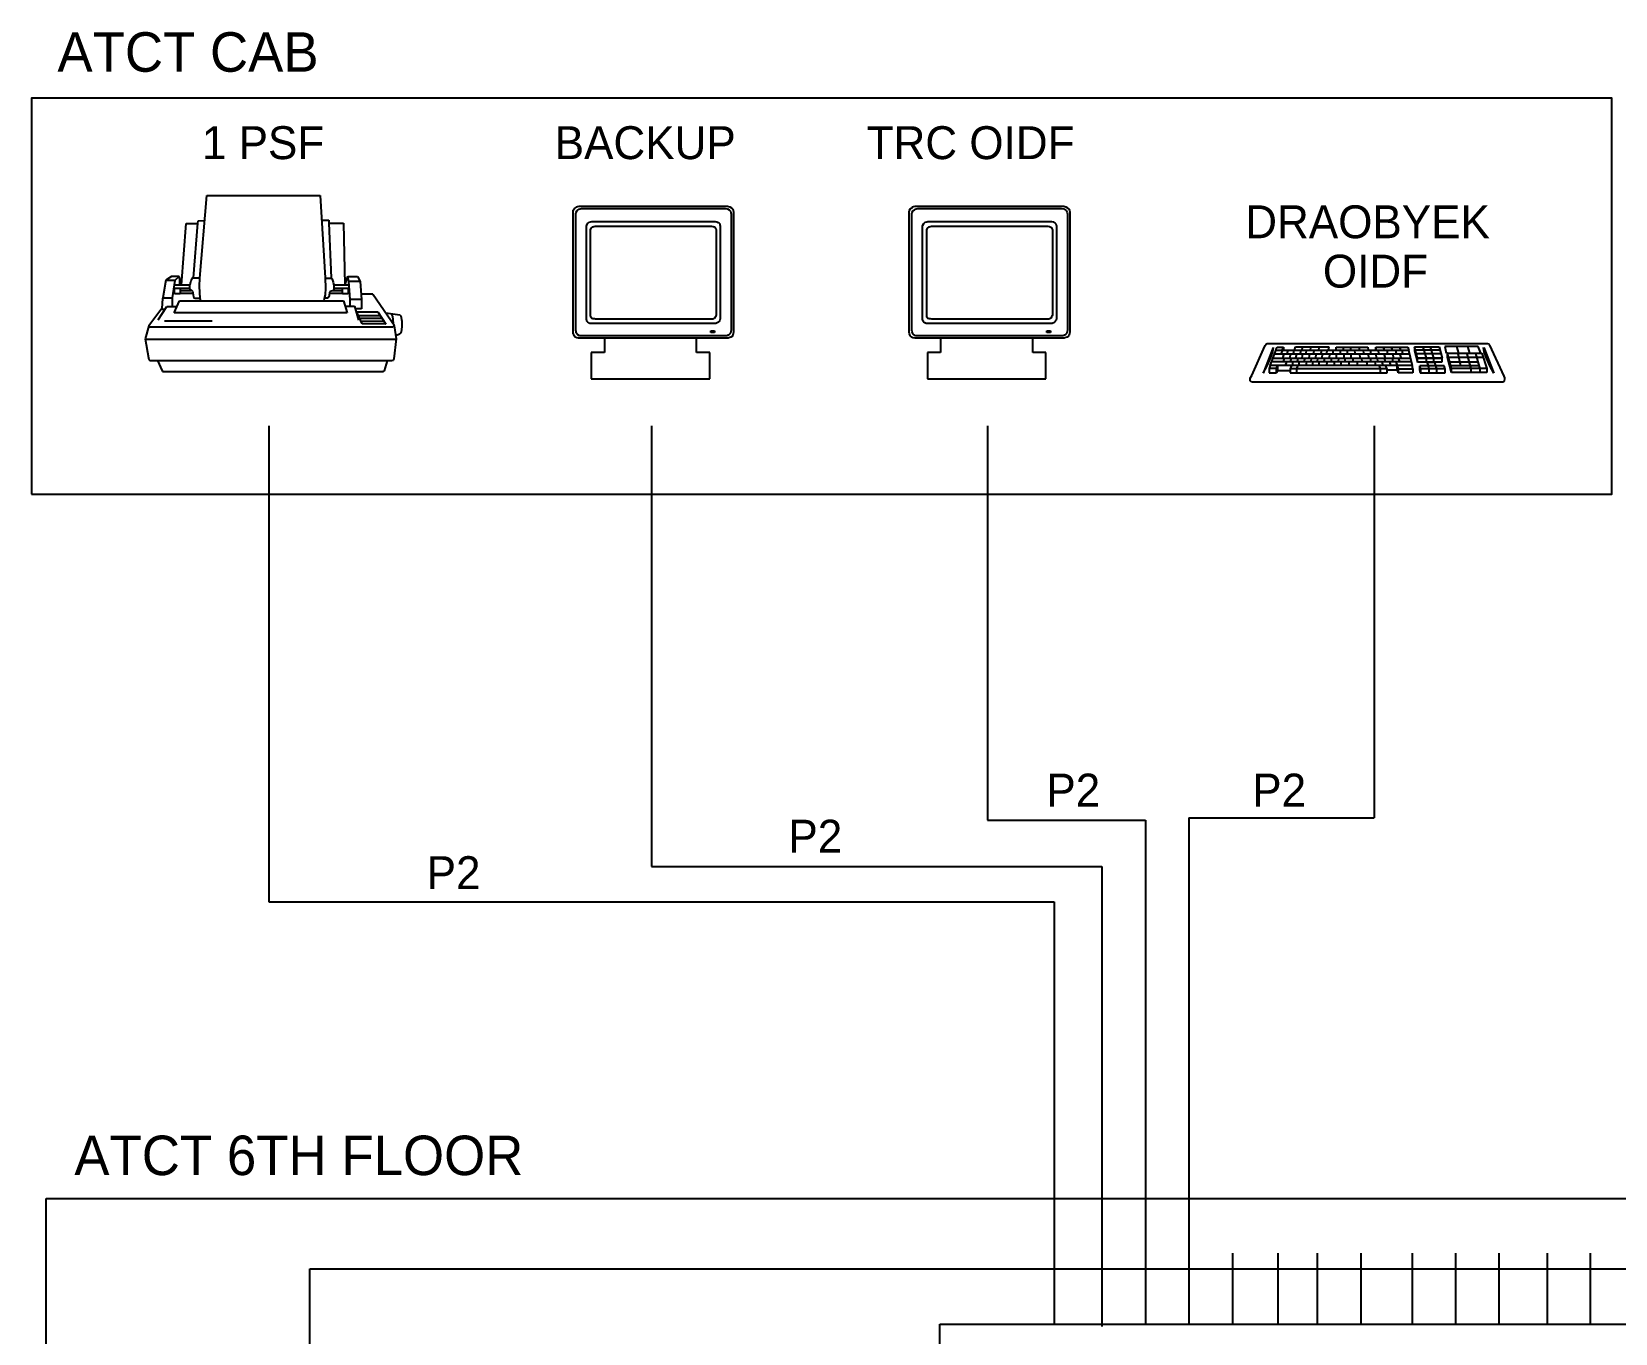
# Model space of a CAD drawing. Extents: x 0 to 2.83, y 0 to 1.83.
# Drawn here: x 0.439 to 0.94, y 1.292 to 1.704 of the extents above; entities that cross this region are included whole.
import ezdxf

# ---------------------------------------------------------------- set-up
doc = ezdxf.new("R2010")
doc.units = 0
for name, color, linetype in [('--ANNO-TEXT', 7, 'Continuous'), ('G-OBJT-NEW', 7, 'Continuous'), ('Q-SCEM', 7, 'Continuous')]:
    doc.layers.add(name, color=color, linetype=linetype)

msp = doc.modelspace()

# ---------------------------------------------------------------- linework, layer by layer
at = {"layer": 'G-OBJT-NEW'}
for p, q in [((0.49192, 1.62595), (0.49411, 1.65207)), ((0.49411, 1.65207), (0.52992, 1.65207)), ((0.52992, 1.65207), (0.53154, 1.62599)), ((0.61138, 1.6486), (0.6119, 1.64871)), ((0.6119, 1.64871), (0.65885, 1.64871)), ((0.65885, 1.64871), (0.65955, 1.64854)), ((0.71775, 1.6486), (0.71828, 1.64871)), ((0.71828, 1.64871), (0.76523, 1.64871)), ((0.76523, 1.64871), (0.76592, 1.64854)), ((0.49128, 1.64323), (0.49131, 1.64413)), ((0.49131, 1.64413), (0.49338, 1.64414)), ((0.53039, 1.64424), (0.53275, 1.64424)), ((0.53275, 1.64424), (0.53275, 1.64333)), ((0.61001, 1.64697), (0.61007, 1.64749)), ((0.61001, 1.60893), (0.61001, 1.64697)), ((0.61007, 1.64749), (0.61043, 1.64802)), ((0.61043, 1.64802), (0.61078, 1.64824)), ((0.61078, 1.64824), (0.61106, 1.64846)), ((0.61083, 1.64633), (0.61093, 1.64681)), ((0.61083, 1.60957), (0.61083, 1.64633)), ((0.61093, 1.64681), (0.61125, 1.64732)), ((0.61106, 1.64846), (0.61138, 1.6486)), ((0.61125, 1.64732), (0.61161, 1.64758)), ((0.61161, 1.64758), (0.61189, 1.64776)), ((0.61189, 1.64776), (0.61221, 1.64789)), ((0.61221, 1.64789), (0.61269, 1.648)), ((0.61269, 1.648), (0.65818, 1.648)), ((0.61482, 1.64349), (0.61508, 1.64366)), ((0.61508, 1.64366), (0.61551, 1.64374)), ((0.61551, 1.64374), (0.61591, 1.64382)), ((0.61591, 1.64382), (0.65497, 1.64382)), ((0.65497, 1.64382), (0.65553, 1.64374)), ((0.65553, 1.64374), (0.65588, 1.64358)), ((0.65818, 1.648), (0.65885, 1.64783)), ((0.65885, 1.64783), (0.65936, 1.64758)), ((0.65936, 1.64758), (0.65961, 1.64732)), ((0.65955, 1.64854), (0.66007, 1.64824)), ((0.65961, 1.64732), (0.65979, 1.64715)), ((0.65979, 1.64715), (0.65993, 1.64668)), ((0.65993, 1.64668), (0.66004, 1.64624)), ((0.66004, 1.64624), (0.66004, 1.60949)), ((0.66007, 1.64824), (0.66032, 1.64802)), ((0.66032, 1.64802), (0.66049, 1.64784)), ((0.66049, 1.64784), (0.66065, 1.64732)), ((0.66065, 1.64732), (0.66077, 1.6469)), ((0.66077, 1.6469), (0.66077, 1.60886)), ((0.71638, 1.64697), (0.71645, 1.64749)), ((0.71638, 1.60893), (0.71638, 1.64697)), ((0.71645, 1.64749), (0.71681, 1.64802)), ((0.71681, 1.64802), (0.71715, 1.64824)), ((0.71715, 1.64824), (0.71743, 1.64846)), ((0.71721, 1.64633), (0.7173, 1.64681)), ((0.71721, 1.60957), (0.71721, 1.64633)), ((0.7173, 1.64681), (0.71762, 1.64732)), ((0.71743, 1.64846), (0.71775, 1.6486)), ((0.71762, 1.64732), (0.71798, 1.64758)), ((0.71798, 1.64758), (0.71826, 1.64776)), ((0.71826, 1.64776), (0.71858, 1.64789)), ((0.71858, 1.64789), (0.71906, 1.648)), ((0.71906, 1.648), (0.76456, 1.648)), ((0.7212, 1.64349), (0.72145, 1.64366)), ((0.72145, 1.64366), (0.72188, 1.64374)), ((0.72188, 1.64374), (0.72228, 1.64382)), ((0.72228, 1.64382), (0.76134, 1.64382)), ((0.76134, 1.64382), (0.7619, 1.64374)), ((0.7619, 1.64374), (0.76225, 1.64358)), ((0.76456, 1.648), (0.76523, 1.64783)), ((0.76523, 1.64783), (0.76573, 1.64758)), ((0.76573, 1.64758), (0.76599, 1.64732)), ((0.76592, 1.64854), (0.76644, 1.64824)), ((0.76599, 1.64732), (0.76616, 1.64715)), ((0.76616, 1.64715), (0.76631, 1.64668)), ((0.76631, 1.64668), (0.76641, 1.64624)), ((0.76641, 1.64624), (0.76641, 1.60949)), ((0.76644, 1.64824), (0.7667, 1.64802)), ((0.7667, 1.64802), (0.76687, 1.64784)), ((0.76687, 1.64784), (0.76703, 1.64732)), ((0.76703, 1.64732), (0.76715, 1.6469)), ((0.76715, 1.6469), (0.76715, 1.60886)), ((0.48606, 1.62386), (0.48759, 1.64324)), ((0.48759, 1.64324), (0.49089, 1.64324)), ((0.48986, 1.62601), (0.49125, 1.6433)), ((0.49089, 1.64324), (0.49128, 1.64323)), ((0.53275, 1.64338), (0.53344, 1.62601)), ((0.53275, 1.64333), (0.53702, 1.64333)), ((0.53702, 1.64333), (0.53734, 1.64333)), ((0.53734, 1.64333), (0.53778, 1.62386)), ((0.61421, 1.64241), (0.61429, 1.64276)), ((0.61421, 1.64233), (0.61421, 1.64241)), ((0.61421, 1.6132), (0.61421, 1.64233)), ((0.61429, 1.64276), (0.61456, 1.64322)), ((0.61456, 1.64322), (0.61482, 1.64349)), ((0.61551, 1.64125), (0.61573, 1.64176)), ((0.61551, 1.61463), (0.61551, 1.64125)), ((0.61573, 1.64176), (0.61625, 1.64217)), ((0.61625, 1.64217), (0.61659, 1.64233)), ((0.61659, 1.64233), (0.61699, 1.64241)), ((0.61699, 1.64241), (0.65382, 1.64241)), ((0.65382, 1.64241), (0.65435, 1.64225)), ((0.65435, 1.64225), (0.65461, 1.64217)), ((0.65461, 1.64217), (0.65497, 1.64193)), ((0.65497, 1.64193), (0.65511, 1.64168)), ((0.65511, 1.64168), (0.65526, 1.64125)), ((0.65526, 1.64125), (0.65526, 1.64116)), ((0.65526, 1.64116), (0.65526, 1.6142)), ((0.65588, 1.64358), (0.6562, 1.64334)), ((0.6562, 1.64334), (0.65638, 1.64316)), ((0.65638, 1.64316), (0.65645, 1.64276)), ((0.65645, 1.64276), (0.65654, 1.64252)), ((0.65654, 1.64252), (0.65654, 1.61336)), ((0.72059, 1.64241), (0.72067, 1.64276)), ((0.72059, 1.64233), (0.72059, 1.64241)), ((0.72059, 1.6132), (0.72059, 1.64233)), ((0.72067, 1.64276), (0.72093, 1.64322)), ((0.72093, 1.64322), (0.7212, 1.64349)), ((0.72188, 1.64125), (0.72211, 1.64176)), ((0.72188, 1.61463), (0.72188, 1.64125)), ((0.72211, 1.64176), (0.72263, 1.64217)), ((0.72263, 1.64217), (0.72296, 1.64233)), ((0.72296, 1.64233), (0.72336, 1.64241)), ((0.72336, 1.64241), (0.76019, 1.64241)), ((0.76019, 1.64241), (0.76073, 1.64225)), ((0.76073, 1.64225), (0.76098, 1.64217)), ((0.76098, 1.64217), (0.76134, 1.64193)), ((0.76134, 1.64193), (0.76149, 1.64168)), ((0.76149, 1.64168), (0.76164, 1.64125)), ((0.76164, 1.64125), (0.76164, 1.64116)), ((0.76164, 1.64116), (0.76164, 1.6142)), ((0.76225, 1.64358), (0.76257, 1.64334)), ((0.76257, 1.64334), (0.76276, 1.64316)), ((0.76276, 1.64316), (0.76282, 1.64276)), ((0.76282, 1.64276), (0.76292, 1.64252)), ((0.76292, 1.64252), (0.76292, 1.61336)), ((0.48115, 1.62525), (0.48013, 1.61975)), ((0.48296, 1.62642), (0.48115, 1.62525)), ((0.48122, 1.62526), (0.48395, 1.62526)), ((0.48532, 1.62642), (0.48296, 1.62642)), ((0.48402, 1.62524), (0.48309, 1.61973)), ((0.48391, 1.62383), (0.48862, 1.62383)), ((0.48537, 1.62641), (0.48402, 1.62524)), ((0.48554, 1.62608), (0.48532, 1.62642)), ((0.48554, 1.62379), (0.48554, 1.62608)), ((0.48884, 1.62411), (0.48862, 1.62367)), ((0.48862, 1.62367), (0.48862, 1.62318)), ((0.48899, 1.6249), (0.48884, 1.62444)), ((0.48884, 1.62444), (0.48884, 1.62411)), ((0.48909, 1.62535), (0.48899, 1.6249)), ((0.48933, 1.62584), (0.48909, 1.62535)), ((0.48955, 1.62593), (0.48933, 1.62584)), ((0.4919, 1.62593), (0.48955, 1.62593)), ((0.49174, 1.62337), (0.49192, 1.62595)), ((0.53154, 1.62599), (0.53166, 1.62278)), ((0.53154, 1.62593), (0.53342, 1.62593)), ((0.53342, 1.62593), (0.53369, 1.62584)), ((0.53369, 1.62584), (0.53387, 1.62535)), ((0.53387, 1.62535), (0.53408, 1.62472)), ((0.53408, 1.62472), (0.53426, 1.62363)), ((0.53426, 1.62383), (0.53902, 1.62383)), ((0.53426, 1.62363), (0.5343, 1.62277)), ((0.53785, 1.62389), (0.5387, 1.62648)), ((0.53902, 1.62485), (0.5387, 1.62655)), ((0.5387, 1.62648), (0.54157, 1.62648)), ((0.53944, 1.61915), (0.53902, 1.62485)), ((0.53928, 1.62485), (0.53903, 1.62485)), ((0.54257, 1.62485), (0.53928, 1.62485)), ((0.54157, 1.62648), (0.54177, 1.62648)), ((0.54177, 1.62648), (0.54261, 1.62489)), ((0.54261, 1.62489), (0.54305, 1.61921)), ((0.48011, 1.61955), (0.47991, 1.61634)), ((0.4801, 1.61975), (0.48293, 1.61975)), ((0.48013, 1.61975), (0.48011, 1.61955)), ((0.48293, 1.61975), (0.48304, 1.61975)), ((0.48309, 1.61973), (0.48309, 1.617)), ((0.48361, 1.62277), (0.48831, 1.62277)), ((0.48374, 1.61501), (0.4855, 1.61878)), ((0.48391, 1.62273), (0.48569, 1.62273)), ((0.48391, 1.621), (0.48391, 1.62273)), ((0.48569, 1.621), (0.48391, 1.621)), ((0.4855, 1.61878), (0.48639, 1.61878)), ((0.48569, 1.62273), (0.48569, 1.621)), ((0.48574, 1.62114), (0.48951, 1.62114)), ((0.48575, 1.62207), (0.48905, 1.62207)), ((0.48612, 1.61878), (0.53718, 1.61878)), ((0.48831, 1.62277), (0.48868, 1.62277)), ((0.48862, 1.62318), (0.48862, 1.62269)), ((0.48862, 1.62269), (0.48881, 1.62231)), ((0.48881, 1.62231), (0.48926, 1.62201)), ((0.48926, 1.62201), (0.48955, 1.62187)), ((0.48951, 1.62114), (0.48977, 1.62114)), ((0.48955, 1.62187), (0.48969, 1.62131)), ((0.48969, 1.62131), (0.48977, 1.62062)), ((0.48977, 1.62062), (0.48993, 1.61999)), ((0.48993, 1.61999), (0.49012, 1.61968)), ((0.49012, 1.61968), (0.49037, 1.61958)), ((0.49037, 1.61958), (0.49041, 1.61958)), ((0.49041, 1.61958), (0.49181, 1.61958)), ((0.49195, 1.6195), (0.49174, 1.62337)), ((0.49181, 1.61958), (0.49188, 1.61958)), ((0.49217, 1.61873), (0.49195, 1.6195)), ((0.53125, 1.61947), (0.5311, 1.61888)), ((0.53154, 1.62069), (0.53125, 1.61947)), ((0.53144, 1.61961), (0.53126, 1.61961)), ((0.53238, 1.61961), (0.53144, 1.61961)), ((0.53166, 1.62278), (0.53154, 1.62069)), ((0.53259, 1.61989), (0.53238, 1.61961)), ((0.53277, 1.62034), (0.53259, 1.61989)), ((0.53295, 1.62145), (0.53277, 1.62034)), ((0.53316, 1.62168), (0.53295, 1.62145)), ((0.53297, 1.62114), (0.53678, 1.62114)), ((0.53384, 1.62197), (0.53316, 1.62168)), ((0.53424, 1.62225), (0.53384, 1.62197)), ((0.53395, 1.622), (0.53709, 1.62201)), ((0.5343, 1.62277), (0.53424, 1.62225)), ((0.53425, 1.62277), (0.53899, 1.62277)), ((0.53678, 1.62114), (0.53698, 1.62114)), ((0.53708, 1.621), (0.53708, 1.62273)), ((0.53708, 1.62273), (0.53886, 1.62273)), ((0.53886, 1.621), (0.53708, 1.621)), ((0.53718, 1.61878), (0.53735, 1.61878)), ((0.53735, 1.61878), (0.5385, 1.61501)), ((0.53886, 1.62273), (0.53886, 1.621)), ((0.53899, 1.62277), (0.53914, 1.62277)), ((0.53968, 1.61919), (0.5394, 1.61919)), ((0.53943, 1.61708), (0.53944, 1.61881)), ((0.53944, 1.61881), (0.53944, 1.61915)), ((0.54299, 1.61919), (0.53968, 1.61919)), ((0.54619, 1.6209), (0.5429, 1.6209)), ((0.54305, 1.61921), (0.54305, 1.61915)), ((0.54305, 1.61915), (0.54305, 1.6164)), ((0.54659, 1.62084), (0.54619, 1.6209)), ((0.54676, 1.62061), (0.54659, 1.62084)), ((0.55348, 1.61085), (0.54676, 1.62061)), ((0.47991, 1.61634), (0.47572, 1.61081)), ((0.47868, 1.61277), (0.48145, 1.61695)), ((0.47988, 1.61615), (0.48093, 1.61615)), ((0.48145, 1.61695), (0.48168, 1.61699)), ((0.48168, 1.61699), (0.48462, 1.61699)), ((0.5385, 1.61501), (0.48374, 1.61501)), ((0.53794, 1.6171), (0.54076, 1.6171)), ((0.54076, 1.6171), (0.54085, 1.6171)), ((0.54085, 1.6171), (0.54211, 1.61263)), ((0.54305, 1.61619), (0.54117, 1.61619)), ((0.54321, 1.61143), (0.5416, 1.61517)), ((0.54162, 1.61524), (0.54821, 1.61524)), ((0.54205, 1.61412), (0.54865, 1.61412)), ((0.54305, 1.6164), (0.54305, 1.61619)), ((0.54821, 1.61524), (0.55074, 1.6114)), ((0.54865, 1.61412), (0.54886, 1.61412)), ((0.55074, 1.61494), (0.55517, 1.61432)), ((0.5524, 1.61467), (0.55286, 1.61385)), ((0.55286, 1.61385), (0.553, 1.61287)), ((0.55517, 1.61432), (0.55545, 1.61401)), ((0.55545, 1.61401), (0.55577, 1.61228)), ((0.61551, 1.61454), (0.61551, 1.61463)), ((0.61551, 1.61404), (0.61551, 1.61454)), ((0.61557, 1.61385), (0.61551, 1.61404)), ((0.61559, 1.6136), (0.61557, 1.61385)), ((0.61569, 1.61344), (0.61559, 1.6136)), ((0.65502, 1.61371), (0.65485, 1.61336)), ((0.65521, 1.61397), (0.65502, 1.61371)), ((0.65526, 1.6142), (0.65521, 1.61397)), ((0.72188, 1.61454), (0.72188, 1.61463)), ((0.72188, 1.61404), (0.72188, 1.61454)), ((0.72195, 1.61385), (0.72188, 1.61404)), ((0.72196, 1.6136), (0.72195, 1.61385)), ((0.72207, 1.61344), (0.72196, 1.6136)), ((0.7614, 1.61371), (0.76122, 1.61336)), ((0.76158, 1.61397), (0.7614, 1.61371)), ((0.76164, 1.6142), (0.76158, 1.61397)), ((0.47572, 1.61081), (0.47458, 1.60676)), ((0.47576, 1.6109), (0.47589, 1.61063)), ((0.47589, 1.61063), (0.47617, 1.61052)), ((0.47617, 1.61052), (0.55296, 1.61052)), ((0.48073, 1.61242), (0.49582, 1.61242)), ((0.5423, 1.6133), (0.54937, 1.6133)), ((0.54287, 1.61233), (0.54995, 1.61233)), ((0.55074, 1.6114), (0.54321, 1.61143)), ((0.54937, 1.6133), (0.54955, 1.6133)), ((0.54995, 1.61233), (0.5501, 1.61233)), ((0.55296, 1.61052), (0.55325, 1.61073)), ((0.553, 1.61287), (0.55308, 1.61163)), ((0.55325, 1.61073), (0.5534, 1.61086)), ((0.55416, 1.60676), (0.55348, 1.61085)), ((0.5556, 1.60899), (0.55541, 1.60848)), ((0.5558, 1.61052), (0.5556, 1.60899)), ((0.55577, 1.61228), (0.5558, 1.61052)), ((0.61007, 1.6083), (0.61001, 1.60888)), ((0.61093, 1.60898), (0.61083, 1.60949)), ((0.61101, 1.60865), (0.61093, 1.60898)), ((0.61125, 1.60822), (0.61101, 1.60865)), ((0.61421, 1.61287), (0.61421, 1.6132)), ((0.61429, 1.61261), (0.61421, 1.61287)), ((0.61438, 1.6123), (0.61429, 1.61261)), ((0.61464, 1.61197), (0.61438, 1.6123)), ((0.61496, 1.61181), (0.61464, 1.61197)), ((0.61531, 1.61162), (0.61496, 1.61181)), ((0.6158, 1.61155), (0.61531, 1.61162)), ((0.61591, 1.6132), (0.61569, 1.61344)), ((0.61607, 1.61155), (0.6158, 1.61155)), ((0.61627, 1.61307), (0.61591, 1.6132)), ((0.65485, 1.61155), (0.61607, 1.61155)), ((0.61673, 1.61303), (0.61627, 1.61307)), ((0.61711, 1.61294), (0.61673, 1.61303)), ((0.65418, 1.61294), (0.61711, 1.61294)), ((0.65353, 1.60931), (0.6547, 1.60931)), ((0.65353, 1.60871), (0.65353, 1.60931)), ((0.6547, 1.60871), (0.65353, 1.60871)), ((0.65451, 1.61313), (0.65418, 1.61294)), ((0.65477, 1.6132), (0.65451, 1.61313)), ((0.6547, 1.60931), (0.6547, 1.60871)), ((0.65485, 1.61336), (0.65477, 1.6132)), ((0.65521, 1.61162), (0.65485, 1.61155)), ((0.65561, 1.61181), (0.65521, 1.61162)), ((0.65597, 1.61197), (0.65561, 1.61181)), ((0.6562, 1.61222), (0.65597, 1.61197)), ((0.65645, 1.61269), (0.6562, 1.61222)), ((0.65654, 1.61303), (0.65645, 1.61269)), ((0.65654, 1.61336), (0.65654, 1.61303)), ((0.65993, 1.60908), (0.65985, 1.60856)), ((0.66004, 1.60949), (0.65993, 1.60908)), ((0.66077, 1.60886), (0.66065, 1.60842)), ((0.71645, 1.6083), (0.71638, 1.60888)), ((0.7173, 1.60898), (0.71721, 1.60949)), ((0.71738, 1.60865), (0.7173, 1.60898)), ((0.71762, 1.60822), (0.71738, 1.60865)), ((0.72059, 1.61287), (0.72059, 1.6132)), ((0.72067, 1.61261), (0.72059, 1.61287)), ((0.72076, 1.6123), (0.72067, 1.61261)), ((0.72101, 1.61197), (0.72076, 1.6123)), ((0.72133, 1.61181), (0.72101, 1.61197)), ((0.72168, 1.61162), (0.72133, 1.61181)), ((0.72217, 1.61155), (0.72168, 1.61162)), ((0.72228, 1.6132), (0.72207, 1.61344)), ((0.72244, 1.61155), (0.72217, 1.61155)), ((0.72264, 1.61307), (0.72228, 1.6132)), ((0.76122, 1.61155), (0.72244, 1.61155)), ((0.72311, 1.61303), (0.72264, 1.61307)), ((0.72348, 1.61294), (0.72311, 1.61303)), ((0.76055, 1.61294), (0.72348, 1.61294)), ((0.7599, 1.60931), (0.76107, 1.60931)), ((0.7599, 1.60871), (0.7599, 1.60931)), ((0.76107, 1.60871), (0.7599, 1.60871)), ((0.76089, 1.61313), (0.76055, 1.61294)), ((0.76114, 1.6132), (0.76089, 1.61313)), ((0.76107, 1.60931), (0.76107, 1.60871)), ((0.76122, 1.61336), (0.76114, 1.6132)), ((0.76158, 1.61162), (0.76122, 1.61155)), ((0.76198, 1.61181), (0.76158, 1.61162)), ((0.76234, 1.61197), (0.76198, 1.61181)), ((0.76257, 1.61222), (0.76234, 1.61197)), ((0.76282, 1.61269), (0.76257, 1.61222)), ((0.76292, 1.61303), (0.76282, 1.61269)), ((0.76292, 1.61336), (0.76292, 1.61303)), ((0.76631, 1.60908), (0.76623, 1.60856)), ((0.76641, 1.60949), (0.76631, 1.60908)), ((0.76715, 1.60886), (0.76703, 1.60842)), ((0.47458, 1.60676), (0.47565, 1.60068)), ((0.47465, 1.60658), (0.55378, 1.60658)), ((0.55336, 1.6004), (0.55416, 1.60676)), ((0.55378, 1.60658), (0.55408, 1.60658)), ((0.5551, 1.6082), (0.55393, 1.60764)), ((0.55541, 1.60848), (0.5551, 1.6082)), ((0.61018, 1.60798), (0.61007, 1.6083)), ((0.61043, 1.60756), (0.61018, 1.60798)), ((0.6107, 1.60729), (0.61043, 1.60756)), ((0.61114, 1.60702), (0.6107, 1.60729)), ((0.61173, 1.60697), (0.61114, 1.60702)), ((0.61153, 1.60798), (0.61125, 1.60822)), ((0.61197, 1.60773), (0.61153, 1.60798)), ((0.65903, 1.60697), (0.61173, 1.60697)), ((0.61252, 1.60764), (0.61197, 1.60773)), ((0.65833, 1.60764), (0.61252, 1.60764)), ((0.61991, 1.60697), (0.61991, 1.60245)), ((0.64907, 1.60245), (0.64907, 1.60697)), ((0.65859, 1.60773), (0.65833, 1.60764)), ((0.65911, 1.6079), (0.65859, 1.60773)), ((0.65927, 1.60702), (0.65903, 1.60697)), ((0.65952, 1.60822), (0.65911, 1.6079)), ((0.65995, 1.60721), (0.65927, 1.60702)), ((0.65985, 1.60856), (0.65952, 1.60822)), ((0.66039, 1.60757), (0.65995, 1.60721)), ((0.66057, 1.6079), (0.66039, 1.60757)), ((0.66065, 1.60842), (0.66057, 1.6079)), ((0.71655, 1.60798), (0.71645, 1.6083)), ((0.71681, 1.60756), (0.71655, 1.60798)), ((0.71707, 1.60729), (0.71681, 1.60756)), ((0.71751, 1.60702), (0.71707, 1.60729)), ((0.7181, 1.60697), (0.71751, 1.60702)), ((0.7179, 1.60798), (0.71762, 1.60822)), ((0.71834, 1.60773), (0.7179, 1.60798)), ((0.7654, 1.60697), (0.7181, 1.60697)), ((0.71889, 1.60764), (0.71834, 1.60773)), ((0.76471, 1.60764), (0.71889, 1.60764)), ((0.72628, 1.60697), (0.72628, 1.60245)), ((0.75545, 1.60245), (0.75545, 1.60697)), ((0.76496, 1.60773), (0.76471, 1.60764)), ((0.76548, 1.6079), (0.76496, 1.60773)), ((0.76564, 1.60702), (0.7654, 1.60697)), ((0.76589, 1.60822), (0.76548, 1.6079)), ((0.76632, 1.60721), (0.76564, 1.60702)), ((0.76623, 1.60856), (0.76589, 1.60822)), ((0.76676, 1.60757), (0.76632, 1.60721)), ((0.76695, 1.6079), (0.76676, 1.60757)), ((0.76703, 1.60842), (0.76695, 1.6079)), ((0.82476, 1.59512), (0.82884, 1.60437)), ((0.83155, 1.604), (0.82836, 1.59587)), ((0.82884, 1.60437), (0.82899, 1.6046)), ((0.82899, 1.6046), (0.82927, 1.60508)), ((0.82927, 1.60508), (0.82959, 1.60523)), ((0.82959, 1.60523), (0.82983, 1.60523)), ((0.82983, 1.60523), (0.89936, 1.60523)), ((0.83155, 1.60328), (0.83158, 1.60394)), ((0.83238, 1.60325), (0.83279, 1.60411)), ((0.83279, 1.60411), (0.83476, 1.60411)), ((0.83442, 1.60325), (0.83476, 1.60406)), ((0.83476, 1.60411), (0.83476, 1.60315)), ((0.83832, 1.60315), (0.83858, 1.60416)), ((0.83858, 1.60416), (0.84901, 1.60416)), ((0.84071, 1.60406), (0.84056, 1.60317)), ((0.84334, 1.60413), (0.84321, 1.60308)), ((0.84596, 1.60406), (0.84584, 1.60308)), ((0.84911, 1.60416), (0.84897, 1.60315)), ((0.84901, 1.60416), (0.84911, 1.60416)), ((0.84996, 1.60543), (0.84996, 1.60525)), ((0.85143, 1.60411), (0.86135, 1.60411)), ((0.85143, 1.60405), (0.85143, 1.60411)), ((0.85143, 1.60317), (0.85143, 1.60405)), ((0.85366, 1.60411), (0.85366, 1.60325)), ((0.856, 1.60411), (0.85602, 1.60325)), ((0.85869, 1.60411), (0.85875, 1.60325)), ((0.86135, 1.60411), (0.86142, 1.60411)), ((0.86142, 1.60411), (0.86156, 1.60315)), ((0.86394, 1.60413), (0.86394, 1.60328)), ((0.86401, 1.60411), (0.87411, 1.60411)), ((0.86422, 1.60308), (0.86401, 1.60411)), ((0.86636, 1.60413), (0.86662, 1.60315)), ((0.86887, 1.60411), (0.86913, 1.60315)), ((0.87147, 1.60413), (0.87176, 1.60315)), ((0.87411, 1.60411), (0.87442, 1.60308)), ((0.87628, 1.60423), (0.87628, 1.6029)), ((0.87628, 1.60423), (0.88403, 1.60423)), ((0.87722, 1.60066), (0.87628, 1.60422)), ((0.8789, 1.60423), (0.87989, 1.60064)), ((0.88115, 1.60423), (0.88222, 1.60064)), ((0.88403, 1.60423), (0.88499, 1.60066)), ((0.88583, 1.60435), (0.8863, 1.60217)), ((0.89639, 1.60435), (0.88583, 1.60435)), ((0.88953, 1.60431), (0.89016, 1.60217)), ((0.893, 1.60435), (0.89366, 1.60224)), ((0.89721, 1.60217), (0.89639, 1.60435)), ((0.89816, 1.60328), (0.89809, 1.60394)), ((0.89816, 1.604), (0.90135, 1.59587)), ((0.89936, 1.60523), (0.89972, 1.6051)), ((0.89972, 1.6051), (0.89981, 1.60497)), ((0.89981, 1.60497), (0.89996, 1.60473)), ((0.89996, 1.60473), (0.90452, 1.59489)), ((0.47565, 1.60068), (0.47576, 1.60019)), ((0.47576, 1.60019), (0.47593, 1.59999)), ((0.47593, 1.59999), (0.47625, 1.59986)), ((0.47625, 1.59986), (0.55259, 1.59986)), ((0.47854, 1.59986), (0.47994, 1.59656)), ((0.55036, 1.59656), (0.55125, 1.59975)), ((0.55259, 1.59986), (0.55316, 1.59999)), ((0.55316, 1.59999), (0.55336, 1.6004)), ((0.61574, 1.60245), (0.61574, 1.59411)), ((0.61991, 1.60245), (0.61574, 1.60245)), ((0.65324, 1.60245), (0.64907, 1.60245)), ((0.65324, 1.59411), (0.65324, 1.60245)), ((0.72212, 1.60245), (0.72212, 1.59411)), ((0.72628, 1.60245), (0.72212, 1.60245)), ((0.75962, 1.60245), (0.75545, 1.60245)), ((0.75962, 1.59411), (0.75962, 1.60245)), ((0.82948, 1.59802), (0.83071, 1.60057)), ((0.83059, 1.59824), (0.83242, 1.60325)), ((0.83071, 1.60057), (0.83138, 1.60261)), ((0.8311, 1.59952), (0.87506, 1.59952)), ((0.83138, 1.60261), (0.83155, 1.60328)), ((0.83142, 1.60062), (0.87494, 1.60062)), ((0.83209, 1.60199), (0.87437, 1.60199)), ((0.83243, 1.60317), (0.87429, 1.60317)), ((0.83442, 1.60306), (0.83397, 1.60198)), ((0.83486, 1.60198), (0.83445, 1.60062)), ((0.835, 1.60062), (0.83468, 1.59949)), ((0.83576, 1.59947), (0.83528, 1.59825)), ((0.8362, 1.60315), (0.83588, 1.60199)), ((0.83696, 1.60186), (0.83664, 1.60058)), ((0.8372, 1.60062), (0.83689, 1.59949)), ((0.83779, 1.59947), (0.83752, 1.59825)), ((0.83808, 1.60308), (0.83788, 1.60203)), ((0.83888, 1.60186), (0.83859, 1.60067)), ((0.83936, 1.60062), (0.83912, 1.59952)), ((0.83979, 1.59947), (0.8395, 1.59834)), ((0.84022, 1.60315), (0.84003, 1.60205)), ((0.84084, 1.60198), (0.84062, 1.60067)), ((0.8415, 1.60062), (0.84123, 1.59952)), ((0.84198, 1.60315), (0.84187, 1.60205)), ((0.84203, 1.59949), (0.84187, 1.59817)), ((0.84301, 1.60196), (0.84285, 1.60071)), ((0.84355, 1.60057), (0.84342, 1.59952)), ((0.84402, 1.59942), (0.84389, 1.59821)), ((0.84438, 1.60321), (0.84428, 1.60205)), ((0.84498, 1.60196), (0.84489, 1.60062)), ((0.84553, 1.60057), (0.84542, 1.59952)), ((0.84608, 1.59949), (0.84585, 1.59832)), ((0.84676, 1.60317), (0.84665, 1.60205)), ((0.84703, 1.60198), (0.84689, 1.60062)), ((0.84772, 1.60062), (0.84759, 1.59954)), ((0.84853, 1.59949), (0.84841, 1.59825)), ((0.84852, 1.60315), (0.84844, 1.60203)), ((0.84931, 1.60198), (0.8492, 1.60062)), ((0.8499, 1.60064), (0.84984, 1.59949)), ((0.8504, 1.60315), (0.85038, 1.60198)), ((0.85087, 1.59958), (0.85082, 1.5983)), ((0.85146, 1.60198), (0.85143, 1.60057)), ((0.85217, 1.60062), (0.8521, 1.59954)), ((0.8527, 1.60306), (0.8527, 1.60198)), ((0.85295, 1.59949), (0.85295, 1.59825)), ((0.85383, 1.60196), (0.85383, 1.60066)), ((0.85383, 1.60066), (0.85383, 1.60058)), ((0.85422, 1.60067), (0.85422, 1.59964)), ((0.85422, 1.59964), (0.85422, 1.59949)), ((0.85493, 1.60321), (0.85493, 1.60212)), ((0.85493, 1.60212), (0.85493, 1.60196)), ((0.85546, 1.59952), (0.8555, 1.59821)), ((0.85612, 1.60205), (0.85614, 1.60064)), ((0.85668, 1.60062), (0.85673, 1.59952)), ((0.8573, 1.60317), (0.85736, 1.60205)), ((0.85808, 1.59954), (0.85813, 1.59817)), ((0.85887, 1.60205), (0.85897, 1.60064)), ((0.85945, 1.60064), (0.85955, 1.59954)), ((0.86, 1.60317), (0.86012, 1.60205)), ((0.86106, 1.59945), (0.86127, 1.59834)), ((0.86144, 1.60196), (0.86174, 1.60071)), ((0.86222, 1.60317), (0.86238, 1.60203)), ((0.86222, 1.60064), (0.86238, 1.59958)), ((0.86371, 1.59949), (0.86395, 1.59821)), ((0.86394, 1.60328), (0.86394, 1.60315)), ((0.86395, 1.60205), (0.86425, 1.60064)), ((0.86447, 1.60064), (0.86453, 1.59958)), ((0.86471, 1.60317), (0.86487, 1.60203)), ((0.86588, 1.59945), (0.8662, 1.59834)), ((0.8665, 1.60203), (0.86692, 1.60058)), ((0.86666, 1.60062), (0.86698, 1.59954)), ((0.86748, 1.60317), (0.86772, 1.60203)), ((0.86829, 1.59949), (0.86864, 1.59834)), ((0.86912, 1.60062), (0.86937, 1.59954)), ((0.86925, 1.60205), (0.86957, 1.60062)), ((0.87019, 1.60317), (0.87047, 1.60205)), ((0.87036, 1.59945), (0.87077, 1.59834)), ((0.87107, 1.60062), (0.87151, 1.59952)), ((0.87148, 1.60203), (0.87207, 1.60062)), ((0.87218, 1.60321), (0.87247, 1.60205)), ((0.87429, 1.60317), (0.87438, 1.60317)), ((0.87437, 1.60199), (0.87447, 1.60199)), ((0.87438, 1.60317), (0.87553, 1.59824)), ((0.87506, 1.59952), (0.87523, 1.59952)), ((0.87628, 1.6029), (0.87721, 1.59939)), ((0.87664, 1.60321), (0.88419, 1.60321)), ((0.87686, 1.60212), (0.88442, 1.60212)), ((0.87721, 1.60055), (0.87721, 1.60062)), ((0.87721, 1.59939), (0.87721, 1.60055)), ((0.87721, 1.5994), (0.88493, 1.5994)), ((0.88499, 1.60066), (0.87722, 1.60066)), ((0.8773, 1.60066), (0.88497, 1.60066)), ((0.87989, 1.60064), (0.87989, 1.59949)), ((0.87989, 1.59949), (0.87989, 1.59942)), ((0.88028, 1.59931), (0.88033, 1.59834)), ((0.88033, 1.59934), (0.88259, 1.59934)), ((0.88093, 1.59718), (0.88033, 1.59934)), ((0.88222, 1.60064), (0.88222, 1.59949)), ((0.88222, 1.59949), (0.88222, 1.59942)), ((0.88259, 1.59934), (0.8826, 1.59934)), ((0.8826, 1.59934), (0.88324, 1.59715)), ((0.88419, 1.60321), (0.88431, 1.60321)), ((0.88442, 1.60212), (0.8845, 1.60212)), ((0.88493, 1.5994), (0.88498, 1.5994)), ((0.88498, 1.60054), (0.88498, 1.60064)), ((0.88498, 1.5994), (0.88498, 1.60054)), ((0.8865, 1.60221), (0.88637, 1.60221)), ((0.88673, 1.60221), (0.8865, 1.60221)), ((0.88665, 1.60205), (0.88665, 1.60217)), ((0.88665, 1.60097), (0.88665, 1.60205)), ((0.88792, 1.59609), (0.88665, 1.60097)), ((0.88667, 1.60215), (0.89758, 1.60215)), ((0.88797, 1.59735), (0.88673, 1.60212)), ((0.88744, 1.60079), (0.88711, 1.60079)), ((0.89791, 1.60079), (0.88744, 1.60079)), ((0.88748, 1.59947), (0.89627, 1.59947)), ((0.88992, 1.60212), (0.89081, 1.59834)), ((0.89278, 1.60203), (0.89411, 1.59723)), ((0.89549, 1.60212), (0.89693, 1.59722)), ((0.89758, 1.60215), (0.89913, 1.59735)), ((0.8983, 1.60261), (0.89816, 1.60328)), ((0.89904, 1.60057), (0.8983, 1.60261)), ((0.9002, 1.59802), (0.89904, 1.60057)), ((0.47994, 1.59656), (0.48007, 1.59643)), ((0.48007, 1.59643), (0.48019, 1.59643)), ((0.48019, 1.59643), (0.48031, 1.59643)), ((0.48031, 1.59643), (0.54973, 1.59643)), ((0.54973, 1.59643), (0.54986, 1.59643)), ((0.54986, 1.59643), (0.54998, 1.59643)), ((0.54998, 1.59643), (0.55011, 1.59656)), ((0.55011, 1.59656), (0.55036, 1.59656)), ((0.61574, 1.59411), (0.65324, 1.59411)), ((0.72212, 1.59411), (0.75962, 1.59411)), ((0.82429, 1.59429), (0.82476, 1.59512)), ((0.82429, 1.59368), (0.82429, 1.59429)), ((0.82429, 1.59342), (0.82429, 1.59368)), ((0.82836, 1.59587), (0.82948, 1.59802)), ((0.8302, 1.59741), (0.83261, 1.59741)), ((0.83062, 1.59832), (0.83022, 1.59735)), ((0.83022, 1.59735), (0.83022, 1.59593)), ((0.83022, 1.59593), (0.83255, 1.59593)), ((0.83077, 1.59824), (0.83059, 1.59824)), ((0.87553, 1.59824), (0.83077, 1.59824)), ((0.83255, 1.59735), (0.83291, 1.59825)), ((0.83255, 1.59593), (0.83255, 1.59735)), ((0.8329, 1.59675), (0.83255, 1.59593)), ((0.8329, 1.59821), (0.8329, 1.59681)), ((0.8329, 1.59681), (0.8329, 1.59675)), ((0.83291, 1.59676), (0.8368, 1.59676)), ((0.8368, 1.59676), (0.83689, 1.59676)), ((0.83715, 1.59723), (0.83689, 1.59722)), ((0.83692, 1.5972), (0.83689, 1.59603)), ((0.83689, 1.59603), (0.83689, 1.59597)), ((0.83689, 1.59597), (0.86748, 1.59597)), ((0.83732, 1.5983), (0.83692, 1.5972)), ((0.86754, 1.59723), (0.83715, 1.59723)), ((0.8392, 1.59817), (0.83892, 1.59722)), ((0.83892, 1.59722), (0.83892, 1.59619)), ((0.83892, 1.59619), (0.83892, 1.59605)), ((0.86501, 1.59821), (0.86534, 1.5972)), ((0.86534, 1.5972), (0.86534, 1.59615)), ((0.86534, 1.59615), (0.86534, 1.5961)), ((0.86754, 1.59723), (0.86705, 1.59825)), ((0.86748, 1.59597), (0.86754, 1.59597)), ((0.86754, 1.59713), (0.86754, 1.59723)), ((0.86754, 1.59597), (0.86754, 1.59713)), ((0.86754, 1.59687), (0.87064, 1.59687)), ((0.87064, 1.59687), (0.87077, 1.59687)), ((0.87077, 1.59817), (0.87107, 1.5972)), ((0.87077, 1.59687), (0.87077, 1.59817)), ((0.87103, 1.59601), (0.87082, 1.59689)), ((0.87103, 1.59722), (0.87103, 1.59618)), ((0.87103, 1.59618), (0.87103, 1.59601)), ((0.8711, 1.59601), (0.87103, 1.59601)), ((0.87107, 1.5972), (0.87565, 1.5972)), ((0.87566, 1.59601), (0.8711, 1.59601)), ((0.87574, 1.5972), (0.8755, 1.59825)), ((0.87565, 1.5972), (0.87574, 1.5972)), ((0.87566, 1.59723), (0.87566, 1.59601)), ((0.87785, 1.59821), (0.87814, 1.59715)), ((0.87786, 1.59821), (0.87786, 1.59701)), ((0.87786, 1.59701), (0.87805, 1.59597)), ((0.87788, 1.59824), (0.88554, 1.59824)), ((0.87805, 1.59597), (0.88586, 1.59597)), ((0.87812, 1.59732), (0.88595, 1.59732)), ((0.87814, 1.59715), (0.87814, 1.59593)), ((0.88033, 1.59834), (0.88033, 1.59824)), ((0.88093, 1.59597), (0.88093, 1.59718)), ((0.88324, 1.59715), (0.88324, 1.59593)), ((0.88554, 1.59824), (0.88566, 1.59824)), ((0.88595, 1.59715), (0.88566, 1.59817)), ((0.88586, 1.59597), (0.88595, 1.59597)), ((0.88595, 1.59701), (0.88595, 1.59715)), ((0.88595, 1.59597), (0.88595, 1.59701)), ((0.88774, 1.59834), (0.89614, 1.59834)), ((0.88798, 1.59609), (0.88792, 1.59609)), ((0.88794, 1.5972), (0.88794, 1.59724)), ((0.88794, 1.59603), (0.88794, 1.5972)), ((0.88821, 1.59735), (0.88797, 1.59735)), ((0.89912, 1.59609), (0.88798, 1.59609)), ((0.89913, 1.59735), (0.88821, 1.59735)), ((0.89411, 1.59723), (0.89411, 1.59618)), ((0.89411, 1.59618), (0.89411, 1.59603)), ((0.89614, 1.59834), (0.89657, 1.59834)), ((0.89693, 1.59615), (0.8969, 1.59605)), ((0.89693, 1.59722), (0.89693, 1.59615)), ((0.89912, 1.59735), (0.89912, 1.59609)), ((0.90135, 1.59587), (0.9002, 1.59802)), ((0.90452, 1.59489), (0.90476, 1.59438)), ((0.90476, 1.59402), (0.90466, 1.59342)), ((0.90476, 1.59438), (0.90476, 1.59402)), ((0.82452, 1.59318), (0.82429, 1.59342)), ((0.82476, 1.59306), (0.82452, 1.59318)), ((0.90416, 1.59306), (0.82476, 1.59306)), ((0.90452, 1.59318), (0.90416, 1.59306)), ((0.90466, 1.59342), (0.90452, 1.59318)), ((0.51367, 1.57924), (0.51367, 1.42858)), ((0.63476, 1.57924), (0.63476, 1.43975)), ((0.74114, 1.57924), (0.74114, 1.45433)), ((0.86344, 1.57924), (0.86344, 1.45513)), ((0.74114, 1.45433), (0.79107, 1.45433)), ((0.79107, 1.45433), (0.79107, 1.2949)), ((0.80484, 1.45513), (0.80484, 1.2949)), ((0.80484, 1.45513), (0.86344, 1.45513)), ((0.63476, 1.43975), (0.77729, 1.43975)), ((0.77729, 1.43975), (0.77729, 1.2941)), ((0.51367, 1.42858), (0.76221, 1.42858)), ((0.76221, 1.42858), (0.76221, 1.2949)), ((0.81861, 1.31732), (0.81861, 1.2949)), ((0.83303, 1.31732), (0.83303, 1.2949)), ((0.84549, 1.31732), (0.84549, 1.2949)), ((0.85926, 1.31732), (0.85926, 1.2949)), ((0.87547, 1.31732), (0.87547, 1.2949)), ((0.88924, 1.31732), (0.88924, 1.2949)), ((0.90297, 1.31732), (0.90297, 1.2949)), ((0.91822, 1.31732), (0.91822, 1.2949)), ((0.93186, 1.31732), (0.93186, 1.2949))]:
    msp.add_line(p, q, dxfattribs=at)
msp.add_lwpolyline([(0.52667, 1.3124), (1.26107, 1.3124), (1.26107, 0.82434), (0.52667, 0.82434)], close=True, dxfattribs=at)
at = {"layer": 'Q-SCEM'}
for points in [[(0.43867, 1.55759), (0.9387, 1.55759), (0.9387, 1.68293), (0.43867, 1.68293)], [(0.44325, 1.33459), (1.32117, 1.33459), (1.32117, 0.70892), (0.44325, 0.70892)], [(0.72605, 1.2949), (1.02785, 1.2949), (1.02785, 1.02716), (0.72605, 1.02716)]]:
    msp.add_lwpolyline(points, close=True, dxfattribs=at)

# ---------------------------------------------------------------- texts
at = {"layer": '--ANNO-TEXT'}
for s, height, p in [('ATCT CAB', 0.0125, (0.44682, 1.69127)), ('1 PSF', 0.010417, (0.49254, 1.66361)), ('BACKUP', 0.010417, (0.60418, 1.66361)), ('TRC OIDF', 0.010417, (0.70288, 1.66361)), ('DRAOBYEK', 0.010417, (0.82268, 1.63857)), ('OIDF', 0.010417, (0.84725, 1.62295)), ('P2', 0.010417, (0.75975, 1.45869)), ('P2', 0.010417, (0.8249, 1.45869)), ('P2', 0.010417, (0.67813, 1.4441)), ('P2', 0.010417, (0.56366, 1.43255)), ('ATCT 6TH FLOOR', 0.0125, (0.45216, 1.34203))]:
    msp.add_text(s, height=height, dxfattribs=at).set_placement(p)

doc.saveas('drawing.dxf')
